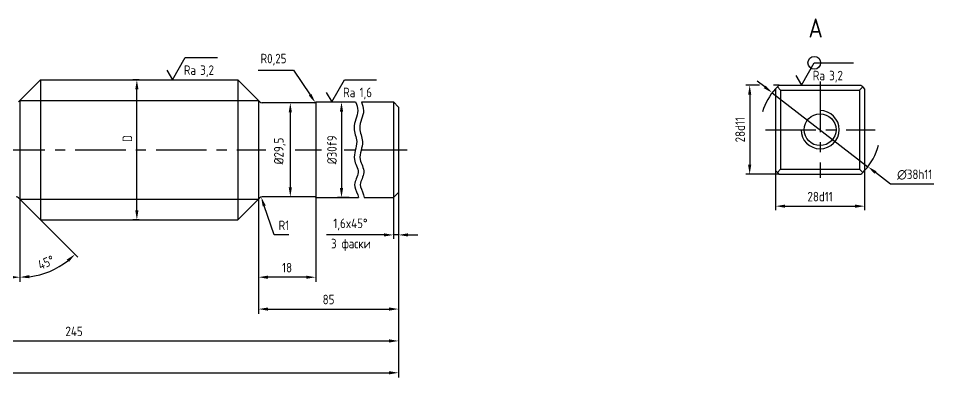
# Model space of a CAD drawing. Header units: millimetres. Extents: x 4243 to 4762, y 945 to 1185.
# Drawn here: x 4472.1 to 4761.7, y 1052.1 to 1164.8 of the extents above; entities that cross this region are included whole.
import ezdxf
from ezdxf.enums import TextEntityAlignment as Align

# ---------------------------------------------------------------- set-up
doc = ezdxf.new("R2010")
doc.units = ezdxf.units.MM
doc.linetypes.add('CENTER', pattern=[50.8, 31.75, -6.35, 6.35, -6.35])
for name, color, linetype in [('Bord', 1, 'Continuous'), ('Cen', 5, 'CENTER'), ('Cont', 6, 'Continuous'), ('Dim', 7, 'Continuous'), ('Text', 3, 'Continuous'), ('Textb', 6, 'Continuous')]:
    doc.layers.add(name, color=color, linetype=linetype)
doc.styles.add('Style1', font='romans.shx', dxfattribs={"width": 0.8})
doc.dimstyles.new('LIN', dxfattribs={"dimtxt": 3, "dimasz": 3, "dimexe": 1.5, "dimexo": 0, "dimgap": 1.5, "dimtad": 1, "dimtoh": 1, "dimzin": 12, "dimtxsty": 'Style1', "dimcen": 0, "dimclrt": 3, "dimadec": 0, "dimazin": 0, "dimtfac": 1, "dimtmove": 0, "dimatfit": 3, "dimfxl": 1, "dimtolj": 1, "dimtzin": 12, "dimarcsym": 0})
doc.dimstyles.new('LIN1', dxfattribs={"dimtxt": 3, "dimasz": 3, "dimexe": 1.25, "dimexo": 0, "dimgap": 1.5, "dimtad": 1, "dimtoh": 1, "dimtxsty": 'Style1', "dimcen": 2.5, "dimclrt": 3, "dimadec": 0, "dimazin": 0, "dimtfac": 1, "dimtmove": 0, "dimatfit": 3, "dimfxl": 1, "dimarcsym": 0})

# ---------------------------------------------------------------- blocks, each defined once
blk = doc.blocks.new('*D11')
at = {"layer": 'Dim', "color": 0, "lineweight": -2, "transparency": 16777216}
for p, q in [((4710.12, 1117.06), (4710.12, 1104.65)), ((4738.12, 1117.06), (4738.12, 1104.65)), ((4713.12, 1105.9), (4735.12, 1105.9))]:
    blk.add_line(p, q, dxfattribs=at)
at = {"layer": 'Dim', "color": 0, "transparency": 16777216}
for points in [[(4713.12, 1106.4), (4713.12, 1105.4), (4710.12, 1105.9)], [(4735.12, 1106.4), (4735.12, 1105.4), (4738.12, 1105.9)]]:
    blk.add_solid(points, dxfattribs=at)
at = {"layer": 'Dim', "color": 3, "transparency": 16777216, "insert": (4724.12, 1108.9), "char_height": 3, "attachment_point": 5, "style": 'Style1'}
blk.add_mtext('28d11', dxfattribs=at)
blk = doc.blocks.new('*D12')
at = {"layer": 'Dim', "color": 0, "lineweight": -2, "transparency": 16777216}
for p, q in [((4705.1, 1143.9), (4700.73, 1143.9)), ((4701.98, 1140.9), (4701.98, 1118.9)), ((4711.27, 1115.9), (4700.73, 1115.9))]:
    blk.add_line(p, q, dxfattribs=at)
at = {"layer": 'Dim', "color": 0, "transparency": 16777216}
for points in [[(4701.48, 1140.9), (4702.48, 1140.9), (4701.98, 1143.9)], [(4701.48, 1118.9), (4702.48, 1118.9), (4701.98, 1115.9)]]:
    blk.add_solid(points, dxfattribs=at)
at = {"layer": 'Dim', "color": 3, "transparency": 16777216, "insert": (4698.98, 1129.9), "char_height": 3, "attachment_point": 5, "rotation": 90, "style": 'Style1'}
blk.add_mtext('28d11', dxfattribs=at)
blk = doc.blocks.new('*D13')
at = {"layer": 'Dim', "color": 0, "lineweight": -2, "transparency": 16777216}
for p, q in [((4706.7, 1143.34), (4704.33, 1145.17)), ((4709.08, 1141.51), (4739.16, 1118.3)), ((4746.29, 1112.8), (4741.54, 1116.46)), ((4759.9, 1112.8), (4746.29, 1112.8))]:
    blk.add_line(p, q, dxfattribs=at)
at = {"layer": 'Dim', "color": 0, "transparency": 16777216}
for points in [[(4707.01, 1143.74), (4706.4, 1142.94), (4709.08, 1141.51)], [(4741.84, 1116.86), (4741.23, 1116.07), (4739.16, 1118.3)]]:
    blk.add_solid(points, dxfattribs=at)
at = {"layer": 'Dim', "color": 3, "transparency": 16777216, "insert": (4753.85, 1115.8), "char_height": 3, "attachment_point": 5, "style": 'Style1'}
blk.add_mtext('\\A1;∅38h11', dxfattribs=at)
blk = doc.blocks.new('A$C6CF913E7')
at = {"layer": 'Text'}
blk.add_circle((0, 0), 2, dxfattribs=at)
blk = doc.blocks.new('SHERISO_06')
at = {"layer": 'Text'}
blk.add_line((4.04, 7), (16.39, 7), dxfattribs=at)
blk.add_lwpolyline([(-1.73, 3), (0, 0), (4.04, 7)], dxfattribs=at)
blk.add_blockref('A$C6CF913E7', (4.04, 7))
at = {"layer": 'Text', "style": 'Style1', "width": 0.8}
blk.add_text('Ra', height=3, dxfattribs=at).set_placement((3.58, 1.5))
blk.add_attdef('12,5', (8.73, 1.5), '', height=3, dxfattribs=at)
blk = doc.blocks.new('*D17')
at = {"layer": 'Dim', "color": 0, "lineweight": -2, "transparency": 16777216}
for p, q in [((4576.1, 1138.6), (4572.41, 1138.6)), ((4573.66, 1135.6), (4573.66, 1111.6)), ((4576.1, 1108.6), (4572.41, 1108.6))]:
    blk.add_line(p, q, dxfattribs=at)
at = {"layer": 'Dim', "color": 0, "transparency": 16777216}
for points in [[(4573.16, 1135.6), (4574.16, 1135.6), (4573.66, 1138.6)], [(4573.16, 1111.6), (4574.16, 1111.6), (4573.66, 1108.6)]]:
    blk.add_solid(points, dxfattribs=at)
at = {"layer": 'Dim', "color": 3, "transparency": 16777216, "insert": (4570.66, 1123.6), "char_height": 3, "attachment_point": 5, "rotation": 90, "style": 'Style1'}
blk.add_mtext('%%C30f9', dxfattribs=at)
blk = doc.blocks.new('SHERISO_04')
at = {"layer": 'Text'}
blk.add_line((4.04, 7), (14.12, 7), dxfattribs=at)
blk.add_lwpolyline([(-1.73, 3), (0, 0), (4.04, 7)], dxfattribs=at)
at = {"layer": 'Text', "style": 'Style1', "width": 0.8}
blk.add_text('Ra', height=3, dxfattribs=at).set_placement((3.58, 1.5))
blk.add_attdef('3,2', (8.73, 1.5), '', height=3, dxfattribs=at)
blk = doc.blocks.new('*D18')
at = {"layer": 'Dim', "color": 0, "lineweight": -2, "transparency": 16777216}
for p, q in [((4558.32, 1138.35), (4556.32, 1138.35)), ((4557.57, 1135.35), (4557.57, 1111.85)), ((4558.32, 1108.85), (4556.32, 1108.85))]:
    blk.add_line(p, q, dxfattribs=at)
at = {"layer": 'Dim', "color": 0, "transparency": 16777216}
for points in [[(4557.07, 1135.35), (4558.07, 1135.35), (4557.57, 1138.35)], [(4557.07, 1111.85), (4558.07, 1111.85), (4557.57, 1108.85)]]:
    blk.add_solid(points, dxfattribs=at)
at = {"layer": 'Dim', "color": 3, "transparency": 16777216, "insert": (4554.29, 1123.21), "char_height": 3, "attachment_point": 5, "rotation": 90, "style": 'Style1'}
blk.add_mtext('%%c29,5', dxfattribs=at)
blk = doc.blocks.new('*D19')
at = {"layer": 'Dim', "color": 0, "lineweight": -2, "transparency": 16777216}
for p, q in [((4547.56, 1108.1), (4547.56, 1082.1)), ((4565.56, 1108.6), (4565.56, 1082.1)), ((4562.56, 1083.6), (4550.56, 1083.6))]:
    blk.add_line(p, q, dxfattribs=at)
at = {"layer": 'Dim', "color": 0, "transparency": 16777216}
for points in [[(4550.56, 1084.1), (4550.56, 1083.1), (4547.56, 1083.6)], [(4562.56, 1084.1), (4562.56, 1083.1), (4565.56, 1083.6)]]:
    blk.add_solid(points, dxfattribs=at)
at = {"layer": 'Dim', "color": 3, "transparency": 16777216, "insert": (4556.56, 1086.6), "char_height": 3, "attachment_point": 5, "style": 'Style1'}
blk.add_mtext('\\A1;18', dxfattribs=at)
blk = doc.blocks.new('*D21')
at = {"layer": 'Dim', "color": 0, "lineweight": -2, "transparency": 16777216}
for p, q in [((4472.56, 1108.1), (4472.56, 1082.34)), ((4479.06, 1101.6), (4490.77, 1089.88))]:
    blk.add_line(p, q, dxfattribs=at)
blk.add_arc((4472.56, 1108.1), 24.52, 277.0157, 307.9843, dxfattribs=at)
at = {"layer": 'Dim', "color": 0, "transparency": 16777216}
for points in [[(4487.31, 1089.16), (4487.97, 1088.41), (4489.89, 1090.77)], [(4475.58, 1083.27), (4475.52, 1084.27), (4472.56, 1083.59)]]:
    blk.add_solid(points, dxfattribs=at)
at = {"layer": 'Dim', "color": 3, "transparency": 16777216, "insert": (4480.79, 1088.23), "char_height": 3, "attachment_point": 5, "rotation": 22.5, "style": 'Style1'}
blk.add_mtext('45°', dxfattribs=at)
blk = doc.blocks.new('*D22')
at = {"layer": 'Dim', "color": 0, "lineweight": -2, "transparency": 16777216}
for p, q in [((4472.56, 1108.1), (4472.56, 1082.1)), ((4454.56, 1103.1), (4454.56, 1082.1)), ((4469.56, 1083.6), (4457.56, 1083.6))]:
    blk.add_line(p, q, dxfattribs=at)
at = {"layer": 'Dim', "color": 0, "transparency": 16777216}
for points in [[(4457.56, 1084.1), (4457.56, 1083.1), (4454.56, 1083.6)], [(4469.56, 1084.1), (4469.56, 1083.1), (4472.56, 1083.6)]]:
    blk.add_solid(points, dxfattribs=at)
at = {"layer": 'Dim', "color": 3, "transparency": 16777216, "insert": (4463.56, 1086.6), "char_height": 3, "attachment_point": 5, "style": 'Style1'}
blk.add_mtext('\\A1;18', dxfattribs=at)
blk = doc.blocks.new('*D29')
at = {"layer": 'Dim', "color": 0, "lineweight": -2, "transparency": 16777216}
for p, q in [((4510.02, 1145.6), (4508.08, 1145.6)), ((4509.33, 1104.6), (4509.33, 1142.6)), ((4510.02, 1101.6), (4508.08, 1101.6))]:
    blk.add_line(p, q, dxfattribs=at)
at = {"layer": 'Dim', "color": 0, "transparency": 16777216}
for points in [[(4508.83, 1142.6), (4509.83, 1142.6), (4509.33, 1145.6)], [(4508.83, 1104.6), (4509.83, 1104.6), (4509.33, 1101.6)]]:
    blk.add_solid(points, dxfattribs=at)
at = {"layer": 'Dim', "color": 3, "transparency": 16777216, "insert": (4506.33, 1127.13), "char_height": 3, "attachment_point": 5, "rotation": 90, "style": 'Style1'}
blk.add_mtext('D', dxfattribs=at)
blk = doc.blocks.new('*D33')
at = {"layer": 'Dim', "color": 0, "lineweight": -2, "transparency": 16777216}
for p, q in [((4387.56, 1083.6), (4387.56, 1062.35)), ((4591.62, 1073.6), (4591.62, 1062.35)), ((4390.56, 1063.6), (4588.62, 1063.6))]:
    blk.add_line(p, q, dxfattribs=at)
at = {"layer": 'Dim', "color": 0, "transparency": 16777216}
for points in [[(4390.56, 1064.1), (4390.56, 1063.1), (4387.56, 1063.6)], [(4588.62, 1064.1), (4588.62, 1063.1), (4591.62, 1063.6)]]:
    blk.add_solid(points, dxfattribs=at)
at = {"layer": 'Dim', "color": 3, "transparency": 16777216, "insert": (4489.59, 1066.6), "char_height": 3, "attachment_point": 5, "style": 'Style1'}
blk.add_mtext('245', dxfattribs=at)
blk = doc.blocks.new('*D34')
at = {"layer": 'Dim', "color": 0, "lineweight": -2, "transparency": 16777216}
for p, q in [((4272.41, 1073.6), (4272.41, 1052.1)), ((4591.62, 1063.6), (4591.62, 1052.1)), ((4275.41, 1053.6), (4588.62, 1053.6))]:
    blk.add_line(p, q, dxfattribs=at)
at = {"layer": 'Dim', "color": 0, "transparency": 16777216}
for points in [[(4275.41, 1054.1), (4275.41, 1053.1), (4272.41, 1053.6)], [(4588.62, 1054.1), (4588.62, 1053.1), (4591.62, 1053.6)]]:
    blk.add_solid(points, dxfattribs=at)
at = {"layer": 'Dim', "color": 3, "transparency": 16777216, "insert": (4432.01, 1056.6), "char_height": 3, "attachment_point": 5, "style": 'Style1'}
blk.add_mtext('\\A1;415', dxfattribs=at)
blk = doc.blocks.new('*D35')
at = {"layer": 'Dim', "color": 0, "lineweight": -2, "transparency": 16777216}
for p, q in [((4591.62, 1096.88), (4591.62, 1072.1)), ((4547.56, 1083.6), (4547.56, 1072.1)), ((4550.56, 1073.6), (4588.62, 1073.6))]:
    blk.add_line(p, q, dxfattribs=at)
at = {"layer": 'Dim', "color": 0, "transparency": 16777216}
for points in [[(4550.56, 1074.1), (4550.56, 1073.1), (4547.56, 1073.6)], [(4588.62, 1074.1), (4588.62, 1073.1), (4591.62, 1073.6)]]:
    blk.add_solid(points, dxfattribs=at)
at = {"layer": 'Dim', "color": 3, "transparency": 16777216, "insert": (4569.59, 1076.6), "char_height": 3, "attachment_point": 5, "style": 'Style1'}
blk.add_mtext('\\A1;85', dxfattribs=at)
blk = doc.blocks.new('*D36')
at = {"layer": 'Dim', "color": 0, "lineweight": -2, "transparency": 16777216}
for p, q in [((4591.62, 1110.2), (4591.62, 1095.63)), ((4590.02, 1108.6), (4590.02, 1095.63)), ((4587.02, 1096.88), (4568.91, 1096.88)), ((4591.62, 1096.88), (4590.02, 1096.88)), ((4594.62, 1096.88), (4597.62, 1096.88))]:
    blk.add_line(p, q, dxfattribs=at)
at = {"layer": 'Dim', "color": 0, "transparency": 16777216}
for points in [[(4587.02, 1097.38), (4587.02, 1096.38), (4590.02, 1096.88)], [(4594.62, 1097.38), (4594.62, 1096.38), (4591.62, 1096.88)]]:
    blk.add_solid(points, dxfattribs=at)
at = {"layer": 'Dim', "color": 3, "transparency": 16777216, "insert": (4576.47, 1100.16), "char_height": 3, "attachment_point": 5, "style": 'Style1'}
blk.add_mtext('1,6x45°', dxfattribs=at)
blk = doc.blocks.new('*D39')
at = {"layer": 'Dim', "color": 0, "lineweight": -2, "transparency": 16777216}
for p, q in [((4547.49, 1148.6), (4558.59, 1148.6)), ((4558.59, 1148.6), (4563.77, 1140.89))]:
    blk.add_line(p, q, dxfattribs=at)
at = {"layer": 'Dim', "color": 0, "transparency": 16777216}
blk.add_solid([(4564.19, 1141.17), (4563.36, 1140.61), (4565.44, 1138.4)], dxfattribs=at)
at = {"layer": 'Dim', "color": 3, "transparency": 16777216, "insert": (4552.29, 1151.89), "char_height": 3, "attachment_point": 5, "style": 'Style1'}
blk.add_mtext('R0,25', dxfattribs=at)
blk = doc.blocks.new('*D40')
at = {"layer": 'Dim', "color": 0, "lineweight": -2, "transparency": 16777216}
for p, q in [((4552.45, 1096.88), (4549.36, 1105.96)), ((4557.15, 1096.88), (4552.45, 1096.88))]:
    blk.add_line(p, q, dxfattribs=at)
at = {"layer": 'Dim', "color": 0, "transparency": 16777216}
blk.add_solid([(4549.84, 1106.12), (4548.89, 1105.8), (4548.4, 1108.8)], dxfattribs=at)
at = {"layer": 'Dim', "color": 3, "transparency": 16777216, "insert": (4555.55, 1099.88), "char_height": 3, "attachment_point": 5, "style": 'Style1'}
blk.add_mtext('R1', dxfattribs=at)

msp = doc.modelspace()

# ---------------------------------------------------------------- linework, layer by layer
at = {"layer": 'Bord'}
for p, q in [((4472.793, 1139.104), (4547.556, 1139.104)), ((4472.556, 1108.104), (4547.556, 1108.104))]:
    msp.add_line(p, q, dxfattribs=at)
for radius, start, end in [(19, 137.4631, 162.79913), (6, 180, 90), (19, 317.4631, 345.30259)]:
    msp.add_arc((4724.119, 1129.903), radius, start, end, dxfattribs=at)
for points in [[(4578.092, 1138.604), (4578.453, 1137.734), (4579.381, 1134.994), (4576.641, 1130.84), (4579.35, 1125.771), (4576.594, 1120.953), (4579.89, 1116.626), (4576.981, 1112.72), (4578.484, 1110.664), (4578.929, 1108.914), (4578.994, 1108.604)], [(4579.898, 1138.604), (4580.259, 1137.734), (4581.187, 1134.994), (4578.447, 1130.84), (4581.156, 1125.771), (4578.4, 1120.953), (4581.696, 1116.626), (4578.786, 1112.72), (4580.29, 1110.664), (4580.735, 1108.914), (4580.8, 1108.604)]]:
    msp.add_open_spline(points, degree=3, knots=[0.9450551, 0.9450551, 0.9450551, 0.9450551, 3.7082938, 9.3295756, 13.686901, 19.2880251, 23.6141779, 27.4980339, 30.8712961, 31.5632555, 31.5632555, 31.5632555, 31.5632555], dxfattribs=at)
at = {"layer": 'Cen', "ltscale": 0.5}
for p, q in [((4724.148, 1145.055), (4724.148, 1114.75)), ((4706.908, 1129.903), (4741.387, 1129.903)), ((4464.556, 1123.604), (4549.826, 1123.604)), ((4559.104, 1123.604), (4567.339, 1123.604)), ((4574.464, 1123.604), (4578.054, 1123.604)), ((4579.86, 1123.604), (4594.304, 1123.604))]:
    msp.add_line(p, q, dxfattribs=at)
at = {"layer": 'Cont'}
for p, q in [((4479.056, 1145.604), (4472.098, 1138.647)), ((4479.056, 1145.604), (4541.056, 1145.604)), ((4479.056, 1145.604), (4479.056, 1101.604)), ((4541.056, 1145.604), (4548.013, 1138.647)), ((4541.056, 1145.604), (4541.056, 1101.604)), ((4711.274, 1143.903), (4736.964, 1143.903)), ((4710.119, 1142.748), (4710.119, 1117.057)), ((4711.719, 1142.303), (4710.684, 1143.338)), ((4711.719, 1142.303), (4736.519, 1142.303)), ((4711.719, 1142.303), (4711.719, 1117.503)), ((4736.519, 1142.303), (4737.554, 1143.338)), ((4736.519, 1142.303), (4736.519, 1117.503)), ((4738.119, 1142.748), (4738.119, 1117.057)), ((4472.556, 1139.104), (4472.556, 1108.104)), ((4547.556, 1139.104), (4547.556, 1108.104)), ((4547.556, 1139.104), (4547.556, 1108.104)), ((4565.306, 1138.354), (4548.72, 1138.354)), ((4565.556, 1138.604), (4565.556, 1108.604)), ((4565.556, 1138.604), (4578.092, 1138.604)), ((4579.898, 1138.604), (4590.022, 1138.604)), ((4590.022, 1138.604), (4591.622, 1137.004)), ((4590.022, 1138.604), (4590.022, 1108.604)), ((4591.622, 1137.004), (4591.622, 1110.204)), ((4711.719, 1117.503), (4710.684, 1116.468)), ((4711.274, 1115.903), (4736.964, 1115.903)), ((4711.719, 1117.503), (4736.519, 1117.503)), ((4736.519, 1117.503), (4737.554, 1116.468)), ((4590.022, 1108.604), (4591.622, 1110.204)), ((4479.056, 1101.604), (4472.098, 1108.561)), ((4548.013, 1108.561), (4541.056, 1101.604)), ((4565.306, 1108.854), (4548.72, 1108.854)), ((4565.556, 1108.604), (4565.556, 1108.604)), ((4565.556, 1108.604), (4578.994, 1108.604)), ((4580.8, 1108.604), (4590.022, 1108.604)), ((4479.056, 1101.604), (4541.056, 1101.604))]:
    msp.add_line(p, q, dxfattribs=at)
msp.add_circle((4724.119, 1129.903), 5, dxfattribs=at)
for centre, radius, start, end in [((4724.119, 1129.903), 19, 132.5369, 137.4631), ((4724.119, 1129.903), 19, 42.5369, 47.4631), ((4548.72, 1139.354), 1, 225, 270), ((4565.306, 1138.604), 0.25, 270, 0), ((4724.119, 1129.903), 19, 222.5369, 227.4631), ((4724.119, 1129.903), 19, 312.5369, 317.4631), ((4471.391, 1107.854), 1, 45, 90), ((4548.72, 1107.854), 1, 90, 135), ((4565.306, 1108.604), 0.25, 0, 90)]:
    msp.add_arc(centre, radius, start, end, dxfattribs=at)
at = {"layer": 'Dim'}
msp.add_line((4711.274, 1143.903), (4709.445, 1143.903), dxfattribs=at)

# ---------------------------------------------------------------- block references
at = {"layer": 'Bord'}
msp.add_blockref('SHERISO_04', (4520.518, 1145.604), dxfattribs=at).add_auto_attribs({'3,2': '3,2'})
at = {"layer": 'Dim'}
msp.add_blockref('SHERISO_04', (4570.596, 1138.604), dxfattribs=at).add_auto_attribs({'3,2': '1,6'})
at = {"layer": 'Textb'}
msp.add_blockref('SHERISO_06', (4718.245, 1143.903), dxfattribs=at).add_auto_attribs({'12,5': '3,2'})

# ---------------------------------------------------------------- texts
at = {"layer": 'Text', "style": 'Style1', "width": 0.8}
msp.add_text('3 фаски', height=3, dxfattribs=at).set_placement((4570.363, 1092.659))
at = {"layer": 'Textb', "style": 'Style1', "width": 0.8}
msp.add_attdef('A', text='А-А', height=6, dxfattribs=at).set_placement((4724.968, 1158.83), align=Align.RIGHT)

# ---------------------------------------------------------------- dimensions: what is measured, and where the dimension line sits
at = {"layer": 'Dim'}
for center, mpoint, picture, middle in [((4565.306, 1138.604), (4565.445, 1138.396), '*D39', (4558.587, 1148.604)), ((4548.72, 1107.854), (4548.398, 1108.8), '*D40', (4552.454, 1096.876))]:
    dim = msp.add_radius_dim(center=center, mpoint=mpoint, dimstyle='LIN1', override={"dimtmove": 1}, dxfattribs=at)
    dim.commit()
    dim.dimension.update_dxf_attribs({"geometry": picture, "text_midpoint": middle, "dimtype": 164})
for base, p1, p2, text, picture, middle in [((4509.331, 1145.604), (4510.024, 1101.604), (4510.024, 1145.604), 'D', '*D29', (4509.331, 1127.126)), ((4557.572, 1108.854), (4558.323, 1138.354), (4558.323, 1108.854), '%%c<>', '*D18', (4557.572, 1123.213))]:
    dim = msp.add_linear_dim(base=base, p1=p1, p2=p2, angle=90, text=text, dimstyle='LIN1', dxfattribs=at)
    dim.commit()
    dim.dimension.update_dxf_attribs({"geometry": picture, "text_midpoint": middle, "dimtype": 160})
for base, p1, p2, text, picture, middle in [((4701.983, 1115.903), (4705.096, 1143.903), (4711.274, 1115.903), '<>d11', '*D12', (4698.983, 1129.903)), ((4573.66, 1108.604), (4576.102, 1138.604), (4576.102, 1108.604), '%%C<>f9', '*D17', (4570.66, 1123.604))]:
    dim = msp.add_linear_dim(base=base, p1=p1, p2=p2, angle=90, text=text, dimstyle='LIN1', dxfattribs=at)
    dim.commit()
    dim.dimension.update_dxf_attribs({"geometry": picture, "text_midpoint": middle})
dim = msp.add_diameter_dim_2p(p1=(4709.076, 1141.508), p2=(4739.163, 1118.297), text='<>h11', dimstyle='LIN', dxfattribs=at)
dim.commit()
dim.dimension.update_dxf_attribs({"geometry": '*D13', "text_midpoint": (4753.846, 1115.799)})
dim = msp.add_angular_dim_2l(base=(4478.901, 1084.424), line1=((4472.556, 1139.104), (4472.556, 1108.104)), line2=((4479.056, 1101.604), (4472.556, 1108.104)), dimstyle='LIN1', override={"dimadec": 1, "dimazin": 2}, dxfattribs=at)
dim.commit()
dim.dimension.update_dxf_attribs({"geometry": '*D21', "text_midpoint": (4480.789, 1088.226)})
for base, p1, p2, text, dimstyle, picture, middle in [((4738.119, 1105.903), (4710.119, 1117.057), (4738.119, 1117.057), '<>d11', 'LIN1', '*D11', (4724.119, 1108.903)), ((4590.022, 1096.876), (4591.622, 1110.204), (4590.022, 1108.604), '<>x45°', 'LIN1', '*D36', (4576.465, 1100.162)), ((4591.622, 1073.604), (4547.556, 1083.604), (4591.622, 1096.876), '85', 'LIN', '*D35', (4569.589, 1076.604)), ((4591.622, 1063.604), (4387.556, 1083.604), (4591.622, 1073.604), '245', 'LIN1', '*D33', (4489.589, 1066.604)), ((4591.622, 1053.604), (4272.405, 1073.604), (4591.622, 1063.604), '415', 'LIN', '*D34', (4432.014, 1056.604))]:
    dim = msp.add_linear_dim(base=base, p1=p1, p2=p2, text=text, dimstyle=dimstyle, dxfattribs=at)
    dim.commit()
    dim.dimension.update_dxf_attribs({"geometry": picture, "text_midpoint": middle})
for base, p1, p2, picture, middle in [((4454.556, 1083.604), (4472.556, 1108.104), (4454.556, 1103.104), '*D22', (4463.556, 1086.604)), ((4547.556, 1083.604), (4565.556, 1108.604), (4547.556, 1108.104), '*D19', (4556.556, 1086.604))]:
    dim = msp.add_linear_dim(base=base, p1=p1, p2=p2, dimstyle='LIN', dxfattribs=at)
    dim.commit()
    dim.dimension.update_dxf_attribs({"geometry": picture, "text_midpoint": middle})

doc.saveas('drawing.dxf')
